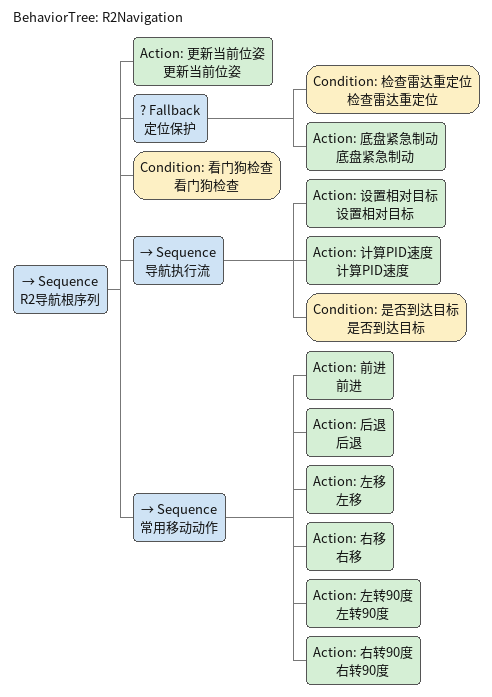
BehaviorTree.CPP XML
<?xml version="1.0" ?>
<root BTCPP_format="4">
  <BehaviorTree ID="R2Navigation">
    <Sequence name="R2导航根序列">
      <Action ID="更新当前位姿" name="更新当前位姿"/>
      <Fallback name="定位保护">
        <Condition ID="检查雷达重定位" name="检查雷达重定位"/>
        <Action ID="底盘紧急制动" name="底盘紧急制动"/>
      </Fallback>
      <Condition ID="看门狗检查" name="看门狗检查"/>
      <Sequence name="导航执行流">
        <Action ID="设置相对目标" name="设置相对目标"/>
        <Action ID="计算PID速度" name="计算PID速度"/>
        <Condition ID="是否到达目标" name="是否到达目标"/>
      </Sequence>
      <Sequence name="常用移动动作">
        <Action ID="前进" name="前进"/>
        <Action ID="后退" name="后退"/>
        <Action ID="左移" name="左移"/>
        <Action ID="右移" name="右移"/>
        <Action ID="左转90度" name="左转90度"/>
        <Action ID="右转90度" name="右转90度"/>
      </Sequence>
    </Sequence>
  </BehaviorTree>
</root>
